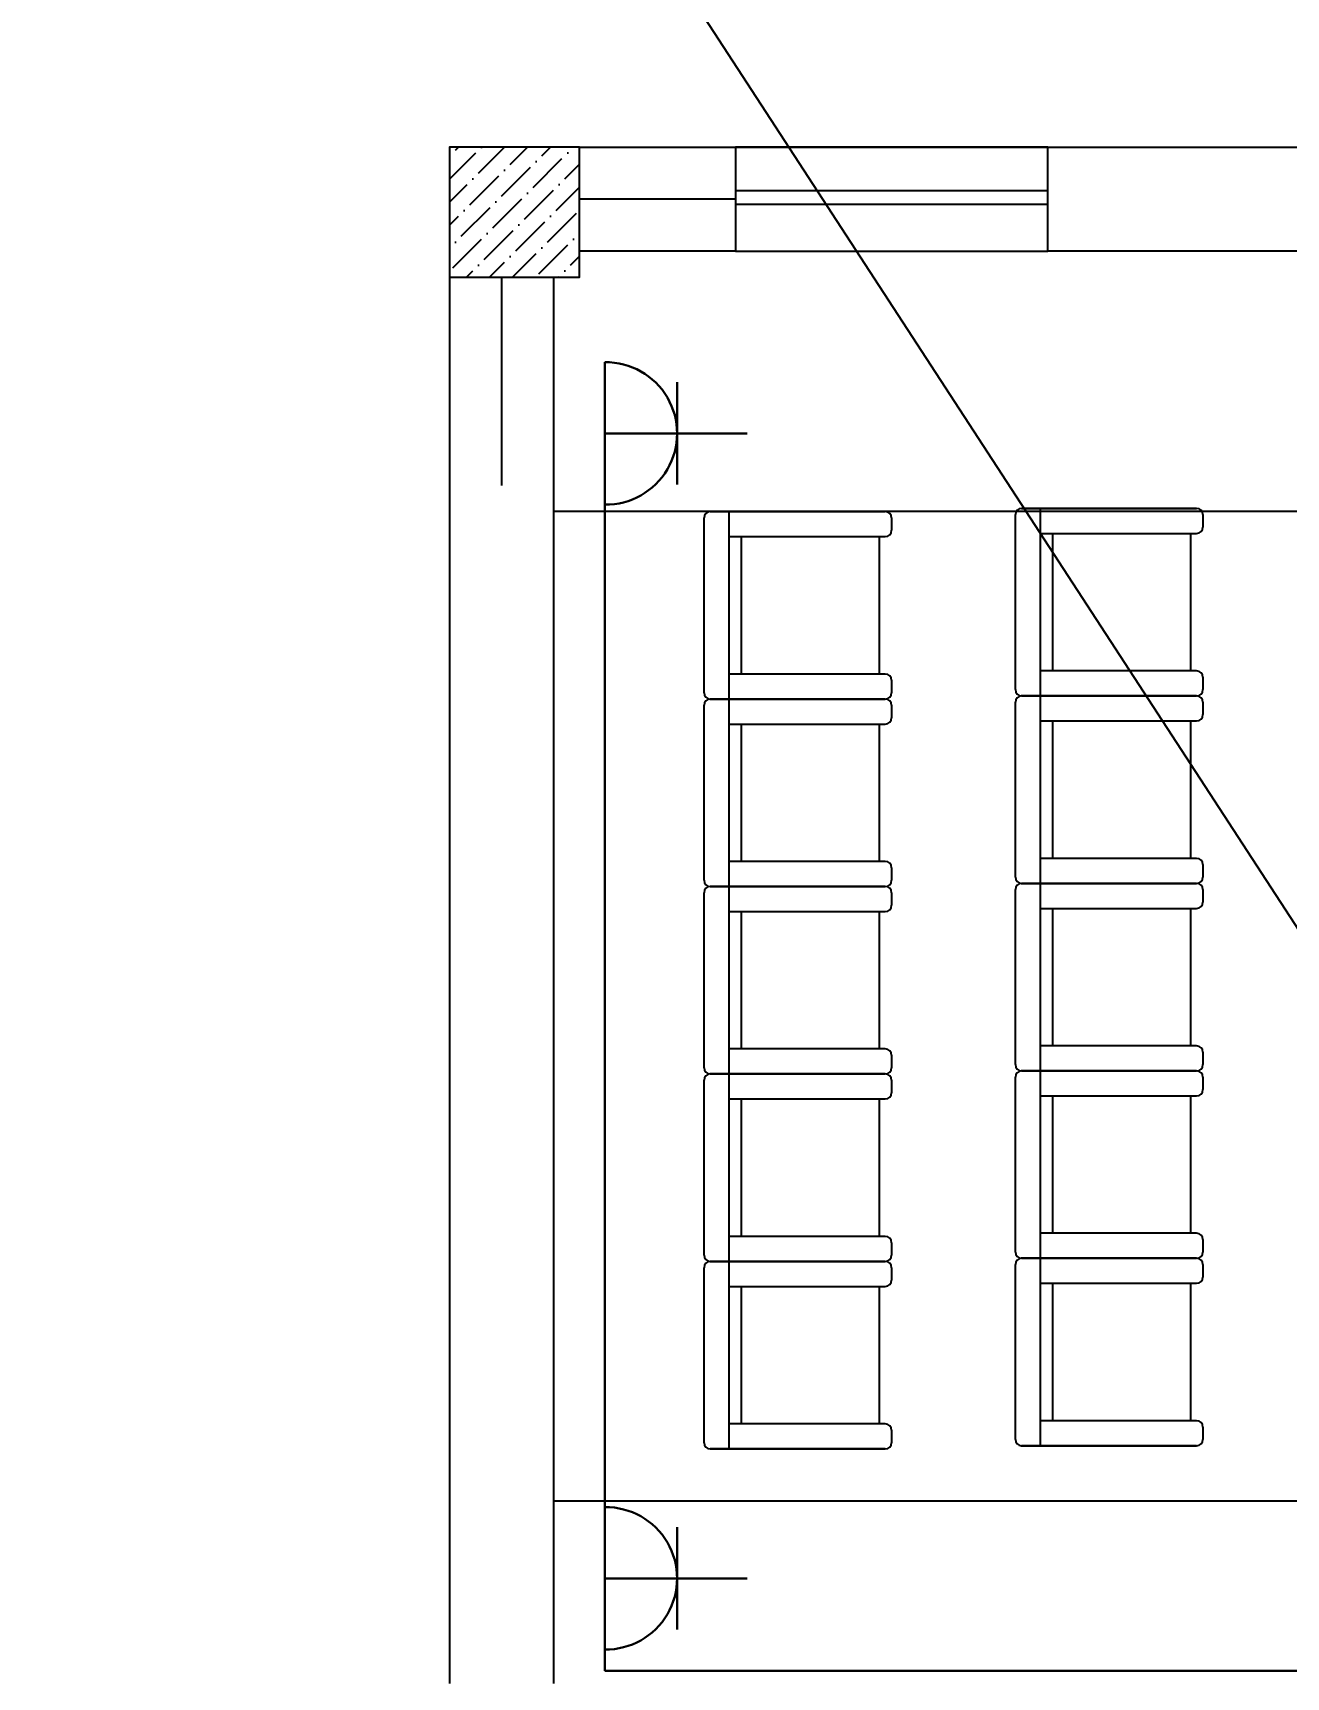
# Model space of a CAD drawing. Header units: millimetres. Extents: x 42452 to 2852333, y -419346 to 834876.
# Drawn here: x 2605426 to 2610241, y 461672 to 467986 of the extents above; entities that cross this region are included whole.
import ezdxf
from ezdxf import colors
from ezdxf.entities.mleader import LeaderData, LeaderLine
from ezdxf.math import Vec2, Vec3

# ---------------------------------------------------------------- set-up
doc = ezdxf.new("R2010")
doc.units = ezdxf.units.MM
doc.layers.add('0_Ном._пера__9', color=253, linetype='Continuous', lineweight=18, true_color=0xaaaaaa)
for name, color, linetype, lineweight in [('memar', 7, 'Continuous', 25), ('TEFRIS_Ном._пера__7', 7, 'Continuous', 18), ('Розетки10А', 94, 'Continuous', 30), ('Соедин_роз', 94, 'Continuous', 30), ('Шит', 1, 'Continuous', 30)]:
    doc.layers.add(name, color=color, linetype=linetype, lineweight=lineweight)
doc.styles.get("Standard").update_dxf_attribs({"font": 'arial.ttf'})

# ---------------------------------------------------------------- blocks, each defined once
blk = doc.blocks.new('розетки10А')
at = {"layer": 'Розетки10А'}
for p, q in [((0, 0), (0, 649.9)), ((-233.2, 330.4), (233.2, 330.4)), ((-325, 0), (325, 0))]:
    blk.add_line(p, q, dxfattribs=at)
blk.add_arc((0, 5.3), 325, 359.06035, 180.93965, dxfattribs=at)

msp = doc.modelspace()

# ---------------------------------------------------------------- hatches: boundary and pattern name
at = {"layer": 'memar', "lineweight": 25}
h = msp.add_hatch(dxfattribs=at)
h.set_pattern_fill('ANSI36', color=256, scale=500)
h.set_pattern_definition([(45, (920787.99, 2923948.07), (33.1456304, 121.533978), [156.25, -31.25, 0, -31.25])])
h.paths.add_polyline_path([(2607026.13986, 467547.98999), (2607026.13986, 467047.98999), (2607526.13986, 467047.98999), (2607526.13986, 467547.98999)])

# ---------------------------------------------------------------- linework, layer by layer
at = {"lineweight": 25}
for p, q in [((2619768.09989, 466148.20469), (2607425.96356, 466148.20469)), ((2619768.09989, 462347.9843), (2607425.96356, 462347.9843))]:
    msp.add_line(p, q, dxfattribs=at)
at = {"layer": '0_Ном._пера__9', "linetype": 'Continuous', "lineweight": 25}
for p, q in [((2608004.61813, 465452.20469), (2608004.61813, 466124.20469)), ((2608700.61813, 466148.20469), (2608028.61813, 466148.20469)), ((2608028.61813, 466148.20469), (2608700.61813, 466148.20469)), ((2608100.61813, 465428.20469), (2608100.61813, 466148.20469)), ((2608724.61813, 466124.20469), (2608724.61813, 466076.20469)), ((2609200.61813, 465464.27425), (2609200.61813, 466136.27425)), ((2609896.61813, 466160.27425), (2609224.61813, 466160.27425)), ((2609224.61813, 466160.27425), (2609896.61813, 466160.27425)), ((2609296.61813, 465440.27425), (2609296.61813, 466160.27425)), ((2609920.61813, 466136.27425), (2609920.61813, 466088.27425)), ((2609296.61813, 466064.27425), (2609896.61813, 466064.27425)), ((2609344.61813, 465536.27425), (2609344.61813, 466064.27425)), ((2609872.61813, 466064.27425), (2609872.61813, 465536.27425)), ((2608100.61813, 466052.20469), (2608700.61813, 466052.20469)), ((2608148.61813, 465524.20469), (2608148.61813, 466052.20469)), ((2608676.61813, 466052.20469), (2608676.61813, 465524.20469)), ((2608700.61813, 465524.20469), (2608100.61813, 465524.20469)), ((2608724.61813, 465500.20469), (2608724.61813, 465452.20469)), ((2609896.61813, 465536.27425), (2609296.61813, 465536.27425)), ((2609920.61813, 465512.27425), (2609920.61813, 465464.27425)), ((2608700.61813, 465428.20469), (2608028.61813, 465428.20469)), ((2608028.61813, 465428.20469), (2608700.61813, 465428.20469)), ((2608100.61813, 464708.20469), (2608100.61813, 465428.20469)), ((2609896.61813, 465440.27425), (2609224.61813, 465440.27425)), ((2609224.61813, 465440.27425), (2609896.61813, 465440.27425)), ((2609296.61813, 464720.27425), (2609296.61813, 465440.27425)), ((2608004.61813, 464732.20469), (2608004.61813, 465404.20469)), ((2608724.61813, 465404.20469), (2608724.61813, 465356.20469)), ((2609200.61813, 464744.27425), (2609200.61813, 465416.27425)), ((2609920.61813, 465416.27425), (2609920.61813, 465368.27425)), ((2608100.61813, 465332.20469), (2608700.61813, 465332.20469)), ((2608148.61813, 464804.20469), (2608148.61813, 465332.20469)), ((2608676.61813, 465332.20469), (2608676.61813, 464804.20469)), ((2609296.61813, 465344.27425), (2609896.61813, 465344.27425)), ((2609344.61813, 464816.27425), (2609344.61813, 465344.27425)), ((2609872.61813, 465344.27425), (2609872.61813, 464816.27425)), ((2608700.61813, 464804.20469), (2608100.61813, 464804.20469)), ((2609896.61813, 464816.27425), (2609296.61813, 464816.27425)), ((2608724.61813, 464780.20469), (2608724.61813, 464732.20469)), ((2609920.61813, 464792.27425), (2609920.61813, 464744.27425)), ((2608004.61813, 464012.20469), (2608004.61813, 464684.20469)), ((2608700.61813, 464708.20469), (2608028.61813, 464708.20469)), ((2608028.61813, 464708.20469), (2608700.61813, 464708.20469)), ((2608100.61813, 463988.20469), (2608100.61813, 464708.20469)), ((2608724.61813, 464684.20469), (2608724.61813, 464636.20469)), ((2609200.61813, 464024.27425), (2609200.61813, 464696.27425)), ((2609896.61813, 464720.27425), (2609224.61813, 464720.27425)), ((2609224.61813, 464720.27425), (2609896.61813, 464720.27425)), ((2609296.61813, 464000.27425), (2609296.61813, 464720.27425)), ((2609920.61813, 464696.27425), (2609920.61813, 464648.27425)), ((2608100.61813, 464612.20469), (2608700.61813, 464612.20469)), ((2608148.61813, 464084.20469), (2608148.61813, 464612.20469)), ((2608676.61813, 464612.20469), (2608676.61813, 464084.20469)), ((2609296.61813, 464624.27425), (2609896.61813, 464624.27425)), ((2609344.61813, 464096.27425), (2609344.61813, 464624.27425)), ((2609872.61813, 464624.27425), (2609872.61813, 464096.27425)), ((2608700.61813, 464084.20469), (2608100.61813, 464084.20469)), ((2608724.61813, 464060.20469), (2608724.61813, 464012.20469)), ((2609896.61813, 464096.27425), (2609296.61813, 464096.27425)), ((2609920.61813, 464072.27425), (2609920.61813, 464024.27425)), ((2608700.61813, 463988.20469), (2608028.61813, 463988.20469)), ((2608028.61813, 463988.20469), (2608700.61813, 463988.20469)), ((2608100.61813, 463268.20469), (2608100.61813, 463988.20469)), ((2609200.61813, 463304.27425), (2609200.61813, 463976.27425)), ((2609896.61813, 464000.27425), (2609224.61813, 464000.27425)), ((2609224.61813, 464000.27425), (2609896.61813, 464000.27425)), ((2609296.61813, 463280.27425), (2609296.61813, 464000.27425)), ((2609920.61813, 463976.27425), (2609920.61813, 463928.27425)), ((2608004.61813, 463292.20469), (2608004.61813, 463964.20469)), ((2608724.61813, 463964.20469), (2608724.61813, 463916.20469)), ((2608100.61813, 463892.20469), (2608700.61813, 463892.20469)), ((2608148.61813, 463364.20469), (2608148.61813, 463892.20469)), ((2608676.61813, 463892.20469), (2608676.61813, 463364.20469)), ((2609296.61813, 463904.27425), (2609896.61813, 463904.27425)), ((2609344.61813, 463376.27425), (2609344.61813, 463904.27425)), ((2609872.61813, 463904.27425), (2609872.61813, 463376.27425)), ((2608700.61813, 463364.20469), (2608100.61813, 463364.20469)), ((2609896.61813, 463376.27425), (2609296.61813, 463376.27425)), ((2609920.61813, 463352.27425), (2609920.61813, 463304.27425)), ((2608724.61813, 463340.20469), (2608724.61813, 463292.20469)), ((2608004.61813, 462572.20469), (2608004.61813, 463244.20469)), ((2608700.61813, 463268.20469), (2608028.61813, 463268.20469)), ((2608028.61813, 463268.20469), (2608700.61813, 463268.20469)), ((2608100.61813, 462548.20469), (2608100.61813, 463268.20469)), ((2608724.61813, 463244.20469), (2608724.61813, 463196.20469)), ((2609200.61813, 462584.27425), (2609200.61813, 463256.27425)), ((2609896.61813, 463280.27425), (2609224.61813, 463280.27425)), ((2609224.61813, 463280.27425), (2609896.61813, 463280.27425)), ((2609296.61813, 462560.27425), (2609296.61813, 463280.27425)), ((2609920.61813, 463256.27425), (2609920.61813, 463208.27425)), ((2608100.61813, 463172.20469), (2608700.61813, 463172.20469)), ((2608148.61813, 462644.20469), (2608148.61813, 463172.20469)), ((2608676.61813, 463172.20469), (2608676.61813, 462644.20469)), ((2609296.61813, 463184.27425), (2609896.61813, 463184.27425)), ((2609344.61813, 462656.27425), (2609344.61813, 463184.27425)), ((2609872.61813, 463184.27425), (2609872.61813, 462656.27425)), ((2609896.61813, 462656.27425), (2609296.61813, 462656.27425)), ((2608700.61813, 462644.20469), (2608100.61813, 462644.20469)), ((2608724.61813, 462620.20469), (2608724.61813, 462572.20469)), ((2609920.61813, 462632.27425), (2609920.61813, 462584.27425)), ((2608700.61813, 462548.20469), (2608028.61813, 462548.20469)), ((2608028.61813, 462548.20469), (2608700.61813, 462548.20469)), ((2609896.61813, 462560.27425), (2609224.61813, 462560.27425)), ((2609224.61813, 462560.27425), (2609896.61813, 462560.27425))]:
    msp.add_line(p, q, dxfattribs=at)
for centre, start, end in [((2608028.61813, 466124.20469), 90, 180), ((2608700.61813, 466124.20469), 0, 90), ((2609224.61813, 466136.27425), 90, 180), ((2609896.61813, 466136.27425), 0, 90), ((2608700.61813, 466076.20469), 270, 0), ((2609896.61813, 466088.27425), 270, 0), ((2608700.61813, 465500.20469), 0, 90), ((2609896.61813, 465512.27425), 0, 90), ((2608028.61813, 465452.20469), 180, 270), ((2608028.61813, 465404.20469), 90, 180), ((2608700.61813, 465452.20469), 270, 0), ((2608700.61813, 465404.20469), 0, 90), ((2609224.61813, 465464.27425), 180, 270), ((2609224.61813, 465416.27425), 90, 180), ((2609896.61813, 465464.27425), 270, 0), ((2609896.61813, 465416.27425), 0, 90), ((2609896.61813, 465368.27425), 270, 0), ((2608700.61813, 465356.20469), 270, 0), ((2608700.61813, 464780.20469), 0, 90), ((2609896.61813, 464792.27425), 0, 90), ((2609224.61813, 464744.27425), 180, 270), ((2609896.61813, 464744.27425), 270, 0), ((2608028.61813, 464732.20469), 180, 270), ((2608028.61813, 464684.20469), 90, 180), ((2608700.61813, 464732.20469), 270, 0), ((2608700.61813, 464684.20469), 0, 90), ((2609224.61813, 464696.27425), 90, 180), ((2609896.61813, 464696.27425), 0, 90), ((2608700.61813, 464636.20469), 270, 0), ((2609896.61813, 464648.27425), 270, 0), ((2608700.61813, 464060.20469), 0, 90), ((2609896.61813, 464072.27425), 0, 90), ((2608028.61813, 464012.20469), 180, 270), ((2608028.61813, 463964.20469), 90, 180), ((2608700.61813, 464012.20469), 270, 0), ((2608700.61813, 463964.20469), 0, 90), ((2609224.61813, 464024.27425), 180, 270), ((2609224.61813, 463976.27425), 90, 180), ((2609896.61813, 464024.27425), 270, 0), ((2609896.61813, 463976.27425), 0, 90), ((2608700.61813, 463916.20469), 270, 0), ((2609896.61813, 463928.27425), 270, 0), ((2608700.61813, 463340.20469), 0, 90), ((2609896.61813, 463352.27425), 0, 90), ((2608028.61813, 463292.20469), 180, 270), ((2608700.61813, 463292.20469), 270, 0), ((2609224.61813, 463304.27425), 180, 270), ((2609896.61813, 463304.27425), 270, 0), ((2608028.61813, 463244.20469), 90, 180), ((2608700.61813, 463244.20469), 0, 90), ((2609224.61813, 463256.27425), 90, 180), ((2609896.61813, 463256.27425), 0, 90), ((2608700.61813, 463196.20469), 270, 0), ((2609896.61813, 463208.27425), 270, 0), ((2609896.61813, 462632.27425), 0, 90), ((2608700.61813, 462620.20469), 0, 90), ((2608028.61813, 462572.20469), 180, 270), ((2608700.61813, 462572.20469), 270, 0), ((2609224.61813, 462584.27425), 180, 270), ((2609896.61813, 462584.27425), 270, 0)]:
    msp.add_arc(centre, 24, start, end, dxfattribs=at)
at = {"layer": 'memar', "color": 3, "lineweight": 25}
msp.add_lwpolyline([(2607526.13986, 467547.98999), (2607026.13986, 467547.98999), (2607026.13986, 467047.98999), (2607526.13986, 467047.98999)], close=True, dxfattribs=at)
at = {"layer": 'memar', "color": 0, "lineweight": 25}
for points in [[(2607526.13986, 467547.98999), (2648926.13986, 467547.98999)], [(2608125.6591, 467147.98999), (2607525.96356, 467147.98999)], [(2611125.65909, 467147.98999), (2609325.6591, 467147.98999)], [(2607026.13986, 467047.98999), (2607026.13986, 461647.9843)], [(2607426.13986, 467047.98999), (2607426.13986, 461647.9843)]]:
    msp.add_lwpolyline(points, dxfattribs=at)
msp.add_lwpolyline([(2609325.6591, 467547.98999), (2608125.6591, 467547.98999), (2608125.6591, 467147.98999), (2609325.6591, 467147.98999)], close=True, dxfattribs=at)
at = {"layer": 'memar', "lineweight": 25}
for points in [[(2608125.6591, 467347.98999), (2607526.13986, 467347.98999)], [(2607226.14, 467047.98999), (2607226.14, 466247.98999)]]:
    msp.add_lwpolyline(points, dxfattribs=at)
at = {"layer": 'memar', "color": 146, "lineweight": 25, "true_color": 0x105689}
msp.add_lwpolyline([(2608125.6591, 467379.12739), (2608125.6591, 467329.12739), (2609325.6591, 467329.12739), (2609325.6591, 467379.12739)], close=True, dxfattribs=at)
at = {"layer": 'TEFRIS_Ном._пера__7', "linetype": 'Continuous', "lineweight": 25}
for p, q in [((2608004.61813, 465452.20469), (2608004.61813, 466124.20469)), ((2608700.61813, 466148.20469), (2608028.61813, 466148.20469)), ((2608028.61813, 466148.20469), (2608700.61813, 466148.20469)), ((2608100.61813, 465428.20469), (2608100.61813, 466148.20469)), ((2608724.61813, 466124.20469), (2608724.61813, 466076.20469)), ((2609200.61813, 465464.27425), (2609200.61813, 466136.27425)), ((2609896.61813, 466160.27425), (2609224.61813, 466160.27425)), ((2609224.61813, 466160.27425), (2609896.61813, 466160.27425)), ((2609296.61813, 465440.27425), (2609296.61813, 466160.27425)), ((2609920.61813, 466136.27425), (2609920.61813, 466088.27425)), ((2609296.61813, 466064.27425), (2609896.61813, 466064.27425)), ((2609344.61813, 465536.27425), (2609344.61813, 466064.27425)), ((2609872.61813, 466064.27425), (2609872.61813, 465536.27425)), ((2608100.61813, 466052.20469), (2608700.61813, 466052.20469)), ((2608148.61813, 465524.20469), (2608148.61813, 466052.20469)), ((2608676.61813, 466052.20469), (2608676.61813, 465524.20469)), ((2608700.61813, 465524.20469), (2608100.61813, 465524.20469)), ((2608724.61813, 465500.20469), (2608724.61813, 465452.20469)), ((2609896.61813, 465536.27425), (2609296.61813, 465536.27425)), ((2609920.61813, 465512.27425), (2609920.61813, 465464.27425)), ((2608700.61813, 465428.20469), (2608028.61813, 465428.20469)), ((2608028.61813, 465428.20469), (2608700.61813, 465428.20469)), ((2608100.61813, 464708.20469), (2608100.61813, 465428.20469)), ((2609896.61813, 465440.27425), (2609224.61813, 465440.27425)), ((2609224.61813, 465440.27425), (2609896.61813, 465440.27425)), ((2609296.61813, 464720.27425), (2609296.61813, 465440.27425)), ((2608004.61813, 464732.20469), (2608004.61813, 465404.20469)), ((2608724.61813, 465404.20469), (2608724.61813, 465356.20469)), ((2609200.61813, 464744.27425), (2609200.61813, 465416.27425)), ((2609920.61813, 465416.27425), (2609920.61813, 465368.27425)), ((2608100.61813, 465332.20469), (2608700.61813, 465332.20469)), ((2608148.61813, 464804.20469), (2608148.61813, 465332.20469)), ((2608676.61813, 465332.20469), (2608676.61813, 464804.20469)), ((2609296.61813, 465344.27425), (2609896.61813, 465344.27425)), ((2609344.61813, 464816.27425), (2609344.61813, 465344.27425)), ((2609872.61813, 465344.27425), (2609872.61813, 464816.27425)), ((2608700.61813, 464804.20469), (2608100.61813, 464804.20469)), ((2609896.61813, 464816.27425), (2609296.61813, 464816.27425)), ((2608724.61813, 464780.20469), (2608724.61813, 464732.20469)), ((2609920.61813, 464792.27425), (2609920.61813, 464744.27425)), ((2608004.61813, 464012.20469), (2608004.61813, 464684.20469)), ((2608700.61813, 464708.20469), (2608028.61813, 464708.20469)), ((2608028.61813, 464708.20469), (2608700.61813, 464708.20469)), ((2608100.61813, 463988.20469), (2608100.61813, 464708.20469)), ((2608724.61813, 464684.20469), (2608724.61813, 464636.20469)), ((2609200.61813, 464024.27425), (2609200.61813, 464696.27425)), ((2609896.61813, 464720.27425), (2609224.61813, 464720.27425)), ((2609224.61813, 464720.27425), (2609896.61813, 464720.27425)), ((2609296.61813, 464000.27425), (2609296.61813, 464720.27425)), ((2609920.61813, 464696.27425), (2609920.61813, 464648.27425)), ((2608100.61813, 464612.20469), (2608700.61813, 464612.20469)), ((2608148.61813, 464084.20469), (2608148.61813, 464612.20469)), ((2608676.61813, 464612.20469), (2608676.61813, 464084.20469)), ((2609296.61813, 464624.27425), (2609896.61813, 464624.27425)), ((2609344.61813, 464096.27425), (2609344.61813, 464624.27425)), ((2609872.61813, 464624.27425), (2609872.61813, 464096.27425)), ((2608700.61813, 464084.20469), (2608100.61813, 464084.20469)), ((2608724.61813, 464060.20469), (2608724.61813, 464012.20469)), ((2609896.61813, 464096.27425), (2609296.61813, 464096.27425)), ((2609920.61813, 464072.27425), (2609920.61813, 464024.27425)), ((2608700.61813, 463988.20469), (2608028.61813, 463988.20469)), ((2608028.61813, 463988.20469), (2608700.61813, 463988.20469)), ((2608100.61813, 463268.20469), (2608100.61813, 463988.20469)), ((2609200.61813, 463304.27425), (2609200.61813, 463976.27425)), ((2609896.61813, 464000.27425), (2609224.61813, 464000.27425)), ((2609224.61813, 464000.27425), (2609896.61813, 464000.27425)), ((2609296.61813, 463280.27425), (2609296.61813, 464000.27425)), ((2609920.61813, 463976.27425), (2609920.61813, 463928.27425)), ((2608004.61813, 463292.20469), (2608004.61813, 463964.20469)), ((2608724.61813, 463964.20469), (2608724.61813, 463916.20469)), ((2608100.61813, 463892.20469), (2608700.61813, 463892.20469)), ((2608148.61813, 463364.20469), (2608148.61813, 463892.20469)), ((2608676.61813, 463892.20469), (2608676.61813, 463364.20469)), ((2609296.61813, 463904.27425), (2609896.61813, 463904.27425)), ((2609344.61813, 463376.27425), (2609344.61813, 463904.27425)), ((2609872.61813, 463904.27425), (2609872.61813, 463376.27425)), ((2608700.61813, 463364.20469), (2608100.61813, 463364.20469)), ((2609896.61813, 463376.27425), (2609296.61813, 463376.27425)), ((2609920.61813, 463352.27425), (2609920.61813, 463304.27425)), ((2608724.61813, 463340.20469), (2608724.61813, 463292.20469)), ((2608004.61813, 462572.20469), (2608004.61813, 463244.20469)), ((2608700.61813, 463268.20469), (2608028.61813, 463268.20469)), ((2608028.61813, 463268.20469), (2608700.61813, 463268.20469)), ((2608100.61813, 462548.20469), (2608100.61813, 463268.20469)), ((2608724.61813, 463244.20469), (2608724.61813, 463196.20469)), ((2609200.61813, 462584.27425), (2609200.61813, 463256.27425)), ((2609896.61813, 463280.27425), (2609224.61813, 463280.27425)), ((2609224.61813, 463280.27425), (2609896.61813, 463280.27425)), ((2609296.61813, 462560.27425), (2609296.61813, 463280.27425)), ((2609920.61813, 463256.27425), (2609920.61813, 463208.27425)), ((2608100.61813, 463172.20469), (2608700.61813, 463172.20469)), ((2608148.61813, 462644.20469), (2608148.61813, 463172.20469)), ((2608676.61813, 463172.20469), (2608676.61813, 462644.20469)), ((2609296.61813, 463184.27425), (2609896.61813, 463184.27425)), ((2609344.61813, 462656.27425), (2609344.61813, 463184.27425)), ((2609872.61813, 463184.27425), (2609872.61813, 462656.27425)), ((2609896.61813, 462656.27425), (2609296.61813, 462656.27425)), ((2608700.61813, 462644.20469), (2608100.61813, 462644.20469)), ((2608724.61813, 462620.20469), (2608724.61813, 462572.20469)), ((2609920.61813, 462632.27425), (2609920.61813, 462584.27425)), ((2608700.61813, 462548.20469), (2608028.61813, 462548.20469)), ((2608028.61813, 462548.20469), (2608700.61813, 462548.20469)), ((2609896.61813, 462560.27425), (2609224.61813, 462560.27425)), ((2609224.61813, 462560.27425), (2609896.61813, 462560.27425))]:
    msp.add_line(p, q, dxfattribs=at)
for centre, start, end in [((2608028.61813, 466124.20469), 90, 180), ((2608700.61813, 466124.20469), 0, 90), ((2609224.61813, 466136.27425), 90, 180), ((2609896.61813, 466136.27425), 0, 90), ((2608700.61813, 466076.20469), 270, 0), ((2609896.61813, 466088.27425), 270, 0), ((2608700.61813, 465500.20469), 0, 90), ((2609896.61813, 465512.27425), 0, 90), ((2608028.61813, 465452.20469), 180, 270), ((2608028.61813, 465404.20469), 90, 180), ((2608700.61813, 465452.20469), 270, 0), ((2608700.61813, 465404.20469), 0, 90), ((2609224.61813, 465464.27425), 180, 270), ((2609224.61813, 465416.27425), 90, 180), ((2609896.61813, 465464.27425), 270, 0), ((2609896.61813, 465416.27425), 0, 90), ((2609896.61813, 465368.27425), 270, 0), ((2608700.61813, 465356.20469), 270, 0), ((2608700.61813, 464780.20469), 0, 90), ((2609896.61813, 464792.27425), 0, 90), ((2609224.61813, 464744.27425), 180, 270), ((2609896.61813, 464744.27425), 270, 0), ((2608028.61813, 464732.20469), 180, 270), ((2608028.61813, 464684.20469), 90, 180), ((2608700.61813, 464732.20469), 270, 0), ((2608700.61813, 464684.20469), 0, 90), ((2609224.61813, 464696.27425), 90, 180), ((2609896.61813, 464696.27425), 0, 90), ((2608700.61813, 464636.20469), 270, 0), ((2609896.61813, 464648.27425), 270, 0), ((2608700.61813, 464060.20469), 0, 90), ((2609896.61813, 464072.27425), 0, 90), ((2608028.61813, 464012.20469), 180, 270), ((2608028.61813, 463964.20469), 90, 180), ((2608700.61813, 464012.20469), 270, 0), ((2608700.61813, 463964.20469), 0, 90), ((2609224.61813, 464024.27425), 180, 270), ((2609224.61813, 463976.27425), 90, 180), ((2609896.61813, 464024.27425), 270, 0), ((2609896.61813, 463976.27425), 0, 90), ((2608700.61813, 463916.20469), 270, 0), ((2609896.61813, 463928.27425), 270, 0), ((2608700.61813, 463340.20469), 0, 90), ((2609896.61813, 463352.27425), 0, 90), ((2608028.61813, 463292.20469), 180, 270), ((2608700.61813, 463292.20469), 270, 0), ((2609224.61813, 463304.27425), 180, 270), ((2609896.61813, 463304.27425), 270, 0), ((2608028.61813, 463244.20469), 90, 180), ((2608700.61813, 463244.20469), 0, 90), ((2609224.61813, 463256.27425), 90, 180), ((2609896.61813, 463256.27425), 0, 90), ((2608700.61813, 463196.20469), 270, 0), ((2609896.61813, 463208.27425), 270, 0), ((2609896.61813, 462632.27425), 0, 90), ((2608700.61813, 462620.20469), 0, 90), ((2608028.61813, 462572.20469), 180, 270), ((2608700.61813, 462572.20469), 270, 0), ((2609224.61813, 462584.27425), 180, 270), ((2609896.61813, 462584.27425), 270, 0)]:
    msp.add_arc(centre, 24, start, end, dxfattribs=at)
at = {"layer": 'Соедин_роз', "lineweight": 30}
for p, q in [((2607623.27666, 461696.05973), (2607623.27666, 466658.52996)), ((2623925.29227, 461696.05973), (2607623.27666, 461696.05973))]:
    msp.add_line(p, q, dxfattribs=at)

# ---------------------------------------------------------------- block references
at = {"layer": 'Розетки10А', "xscale": 0.8409392615834386, "yscale": 0.8409392615834386, "zscale": 0.8409392615834386, "rotation": 270}
for p in [(2607623.27666, 466448.27681), (2607623.27666, 462051.36571)]:
    msp.add_blockref('розетки10А', p, dxfattribs=at)

# ---------------------------------------------------------------- leaders
at = {"layer": 'Шит', "color": 0, "lineweight": -3}
ml = msp.add_multileader_mtext('Standard', dxfattribs=at)
ml.set_content('{\\fArial|b0|i0|c238|p34;\\C256; \\fArial|b0|i0|c204|p34;\\H0.5x;PQ4}')
ml.set_leader_properties()
ml.build(insert=Vec2(0, 0))
ml.multileader.update_dxf_attribs({"text_left_attachment_type": 6, "text_right_attachment_type": 6, "dogleg_length": 0.36, "arrow_head_size": 0.18})
ctx = ml.context
ctx.base_point, ctx.char_height, ctx.arrow_head_size, ctx.landing_gap_size, ctx.plane_origin = Vec3(2604845.09729, 470207.03713), 1000, 0.18, 0.09, Vec3(2584821.12512, 467341.92888)
ctx.left_attachment, ctx.right_attachment, ctx.text_align_type = 6, 6, 2
notes = []
notes.append((ctx, [(0, (1, 1, 0), (2606597.68367, 470207.03713), (-1, 0), 0.36, [(0, [(2612555.05065, 461061.78627)], 0, [])])]))
ctx.mtext.insert, ctx.mtext.width, ctx.mtext.alignment, ctx.mtext.flow_direction = Vec3(2606597.23367, 471307.03713), 4215.9366736, 3, 5
for ctx, leaders in notes:
    for number, flags, end, landing, length, lines in leaders:
        leader = LeaderData()
        leader.index, (leader.has_last_leader_line, leader.has_dogleg_vector, leader.attachment_direction) = number, flags
        leader.last_leader_point, leader.dogleg_vector, leader.dogleg_length = Vec3(end), Vec3(landing), length
        for number, points, colour, breaks in lines:
            line = LeaderLine()
            line.index, line.vertices, line.color, line.breaks = number, Vec3.list(points), colors.encode_raw_color(colour), breaks
            leader.lines.append(line)
        ctx.leaders.append(leader)

doc.saveas('drawing.dxf')
